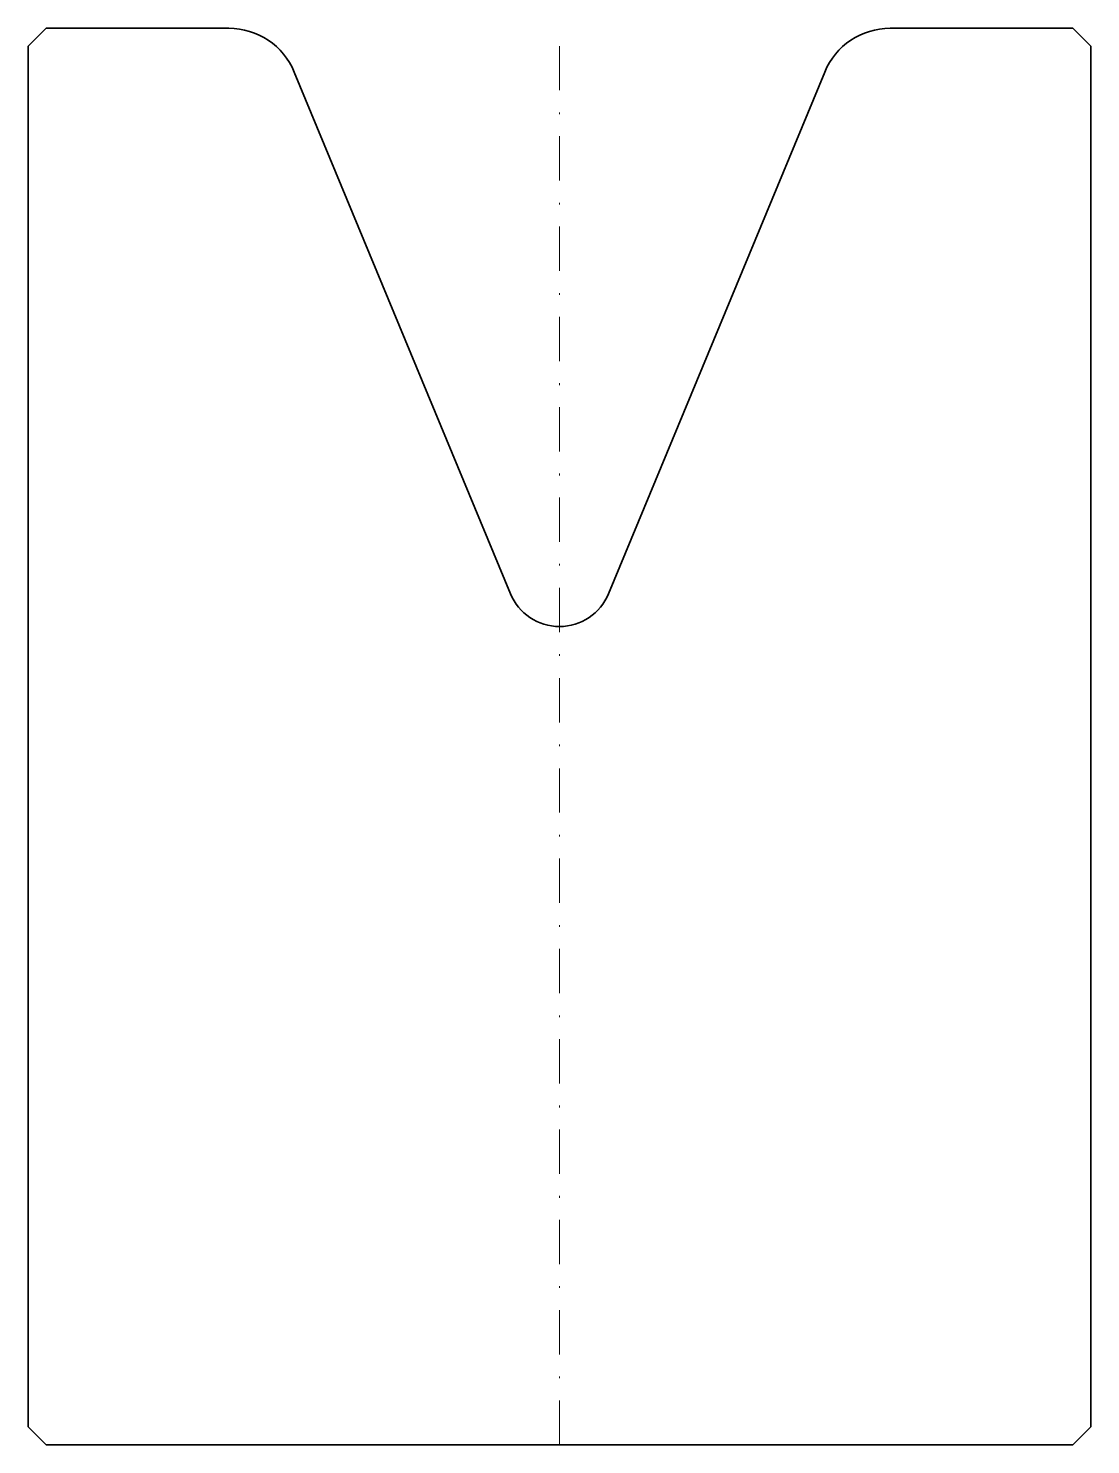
# Model space of a CAD drawing. Header units: millimetres. Extents: x -30 to 30, y -80 to 0.
import ezdxf

# ---------------------------------------------------------------- set-up
doc = ezdxf.new("R2010")
doc.units = ezdxf.units.MM
doc.header["$LTSCALE"] = 5
doc.linetypes.add('AUSGEZOGEN', pattern=[0])
doc.linetypes.add('DASHDOT', pattern=[1, 0.5, -0.25, 0, -0.25])
doc.layers.add('2', color=7, linetype='Continuous')

msp = doc.modelspace()

# ---------------------------------------------------------------- linework, layer by layer
at = {"layer": '2', "color": 7, "linetype": 'DASHDOT', "lineweight": 18}
msp.add_line((0, -80), (0, 0), dxfattribs=at)
at = {"layer": '2', "color": 7, "linetype": 'AUSGEZOGEN', "lineweight": 35}
for p, q in [((-29, 0), (-30, -1)), ((-18.673, 0), (-29, 0)), ((29, 0), (18.673, 0)), ((30, -1), (29, 0)), ((-30, -1), (-30, -79)), ((30, -79), (30, -1)), ((-2.772, -31.936), (-14.977, -2.469)), ((14.977, -2.469), (2.772, -31.936)), ((-30, -79), (-29, -80)), ((29, -80), (30, -79)), ((-29, -80), (29, -80))]:
    msp.add_line(p, q, dxfattribs=at)
for centre, radius, start, end in [((-18.673, -4), 4, 22.5, 90), ((18.673, -4), 4, 90, 157.5), ((0, -30.788), 3, 202.5, 337.5)]:
    msp.add_arc(centre, radius, start, end, dxfattribs=at)

doc.saveas('drawing.dxf')
